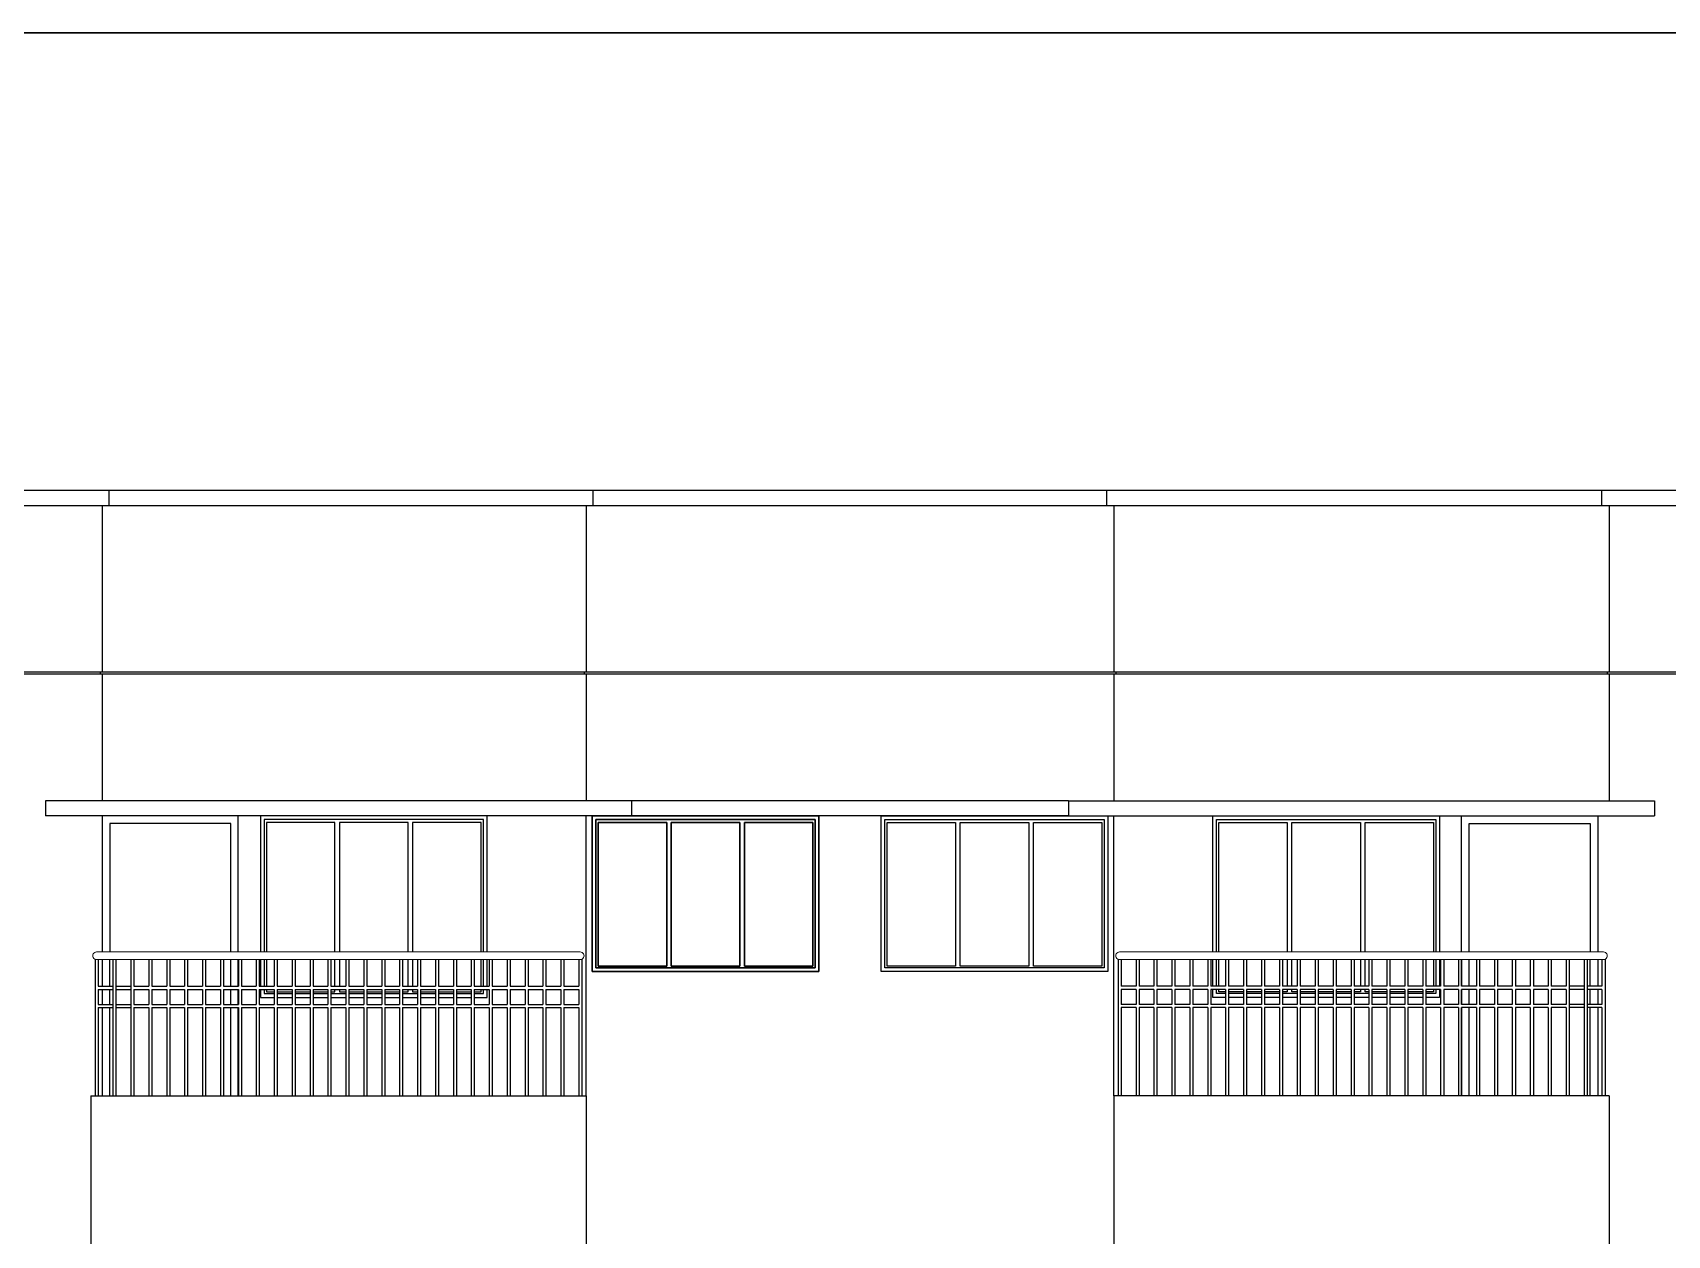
# Model space of a CAD drawing. Header units: metres. Extents: x -1441 to -394, y -133 to 518.
# Drawn here: x -1174.51 to -1163.71, y 146.15 to 154.09 of the extents above; entities that cross this region are included whole.
import ezdxf

# ---------------------------------------------------------------- set-up
doc = ezdxf.new("R2010")
doc.units = ezdxf.units.M
doc.header["$LTSCALE"] = 25.4
doc.layers.get('0').update_dxf_attribs({"linetype": 'CONTINUOUS'})
doc.layers.add('Railing', color=7, linetype='CONTINUOUS')

msp = doc.modelspace()

# ---------------------------------------------------------------- linework, layer by layer
at = {"color": 7, "linetype": 'Continuous'}
for p, q in [((-1157.728, 151.068), (-1180.492, 151.068)), ((-1174.008, 150.968), (-1174.008, 151.068)), ((-1170.808, 150.968), (-1170.808, 151.068)), ((-1167.412, 150.968), (-1167.412, 151.068)), ((-1164.137, 150.968), (-1164.137, 151.068)), ((-1157.728, 150.968), (-1180.492, 150.968)), ((-1174.055, 150.968), (-1174.055, 149.868)), ((-1170.855, 150.968), (-1170.855, 149.868)), ((-1167.365, 150.968), (-1167.365, 149.868)), ((-1164.09, 150.968), (-1164.09, 149.868)), ((-1157.775, 149.868), (-1180.445, 149.868)), ((-1157.775, 149.855), (-1180.445, 149.855)), ((-1174.068, 149.868), (-1174.068, 149.855)), ((-1174.055, 149.855), (-1174.055, 149.018)), ((-1170.868, 149.868), (-1170.868, 149.855)), ((-1170.855, 149.855), (-1170.855, 149.018)), ((-1167.365, 149.855), (-1167.365, 149.018)), ((-1167.351, 149.868), (-1167.351, 149.855)), ((-1164.103, 149.868), (-1164.103, 149.855)), ((-1164.09, 149.855), (-1164.09, 149.018)), ((-1167.665, 149.018), (-1174.43, 149.018)), ((-1174.43, 149.018), (-1174.43, 148.918)), ((-1170.555, 149.018), (-1170.555, 148.918)), ((-1167.665, 149.018), (-1163.79, 149.018)), ((-1167.665, 149.018), (-1167.665, 148.918)), ((-1163.79, 149.018), (-1163.79, 148.918)), ((-1167.665, 148.918), (-1174.43, 148.918)), ((-1170.855, 147.068), (-1170.855, 148.918)), ((-1167.665, 148.918), (-1163.79, 148.918)), ((-1167.365, 147.068), (-1167.365, 148.918)), ((-1174.055, 147.968), (-1174.055, 147.791)), ((-1164.165, 147.968), (-1164.165, 147.791)), ((-1174.055, 147.771), (-1174.055, 147.671)), ((-1164.165, 147.771), (-1164.165, 147.671)), ((-1174.055, 147.651), (-1174.055, 147.068)), ((-1164.165, 147.651), (-1164.165, 147.068)), ((-1174.13, 147.068), (-1170.855, 147.068)), ((-1174.13, 147.068), (-1174.13, 145.968)), ((-1170.855, 147.068), (-1170.855, 145.968)), ((-1164.09, 147.068), (-1167.365, 147.068)), ((-1167.365, 147.068), (-1167.365, 145.968)), ((-1164.09, 147.068), (-1164.09, 145.968))]:
    msp.add_line(p, q, dxfattribs=at)
at = {"lineweight": 30}
msp.add_lwpolyline([(-1123.45, 154.094), (-1183.671, 154.094), (-1183.671, 114.053), (-1123.45, 114.053)], close=True, dxfattribs=at)
at = {"color": 8, "linetype": 'Continuous'}
for points in [[(-1173.155, 148.018), (-1173.155, 148.918), (-1174.055, 148.918), (-1174.055, 148.018)], [(-1173.205, 148.018), (-1173.205, 148.868), (-1174.005, 148.868), (-1174.005, 148.018)], [(-1165.065, 148.018), (-1165.065, 148.918), (-1164.165, 148.918), (-1164.165, 148.018)], [(-1165.015, 148.018), (-1165.015, 148.868), (-1164.215, 148.868), (-1164.215, 148.018)], [(-1174.005, 147.791), (-1174.005, 147.968)], [(-1173.205, 147.791), (-1173.205, 147.968)], [(-1173.155, 147.791), (-1173.155, 147.968)], [(-1165.065, 147.791), (-1165.065, 147.968)], [(-1165.015, 147.791), (-1165.015, 147.968)], [(-1164.215, 147.791), (-1164.215, 147.968)], [(-1174.005, 147.671), (-1174.005, 147.771)], [(-1173.205, 147.671), (-1173.205, 147.771)], [(-1173.155, 147.671), (-1173.155, 147.771)], [(-1165.065, 147.671), (-1165.065, 147.771)], [(-1165.015, 147.671), (-1165.015, 147.771)], [(-1164.215, 147.671), (-1164.215, 147.771)], [(-1174.005, 147.068), (-1174.005, 147.651)], [(-1173.205, 147.068), (-1173.205, 147.651)], [(-1173.155, 147.068), (-1173.155, 147.651)], [(-1165.065, 147.068), (-1165.065, 147.651)], [(-1165.015, 147.068), (-1165.015, 147.651)], [(-1164.215, 147.068), (-1164.215, 147.651)]]:
    msp.add_lwpolyline(points, dxfattribs=at)
at = {"color": 38, "linetype": 'Continuous'}
for points in [[(-1171.509, 148.018), (-1171.509, 148.918), (-1173.009, 148.918), (-1173.009, 148.018)], [(-1171.534, 148.018), (-1171.534, 148.893), (-1172.984, 148.893), (-1172.984, 148.018)], [(-1166.711, 148.018), (-1166.711, 148.918), (-1165.211, 148.918), (-1165.211, 148.018)], [(-1166.686, 148.018), (-1166.686, 148.893), (-1165.236, 148.893), (-1165.236, 148.018)], [(-1173.009, 147.968), (-1173.009, 147.791)], [(-1172.984, 147.968), (-1172.984, 147.791)], [(-1171.534, 147.791), (-1171.534, 147.968)], [(-1171.509, 147.791), (-1171.509, 147.968)], [(-1166.711, 147.791), (-1166.711, 147.968)], [(-1166.686, 147.791), (-1166.686, 147.968)], [(-1165.236, 147.968), (-1165.236, 147.791)], [(-1165.211, 147.968), (-1165.211, 147.791)], [(-1173.009, 147.771), (-1173.009, 147.718), (-1172.917, 147.718)], [(-1172.984, 147.771), (-1172.984, 147.743), (-1172.917, 147.743)], [(-1171.594, 147.718), (-1171.509, 147.718), (-1171.509, 147.771)], [(-1171.594, 147.743), (-1171.534, 147.743), (-1171.534, 147.771)], [(-1166.626, 147.718), (-1166.711, 147.718), (-1166.711, 147.771)], [(-1166.626, 147.743), (-1166.686, 147.743), (-1166.686, 147.771)], [(-1165.211, 147.771), (-1165.211, 147.718), (-1165.302, 147.718)], [(-1165.236, 147.771), (-1165.236, 147.743), (-1165.302, 147.743)], [(-1172.897, 147.743), (-1172.799, 147.743)], [(-1172.897, 147.718), (-1172.799, 147.718)], [(-1172.779, 147.743), (-1172.68, 147.743)], [(-1172.779, 147.718), (-1172.68, 147.718)], [(-1172.66, 147.743), (-1172.562, 147.743)], [(-1172.66, 147.718), (-1172.562, 147.718)], [(-1172.542, 147.743), (-1172.443, 147.743)], [(-1172.542, 147.718), (-1172.443, 147.718)], [(-1172.423, 147.743), (-1172.325, 147.743)], [(-1172.423, 147.718), (-1172.325, 147.718)], [(-1172.305, 147.743), (-1172.206, 147.743)], [(-1172.305, 147.718), (-1172.206, 147.718)], [(-1172.186, 147.743), (-1172.088, 147.743)], [(-1172.186, 147.718), (-1172.088, 147.718)], [(-1172.068, 147.743), (-1171.969, 147.743)], [(-1172.068, 147.718), (-1171.969, 147.718)], [(-1171.949, 147.743), (-1171.851, 147.743)], [(-1171.949, 147.718), (-1171.851, 147.718)], [(-1171.831, 147.743), (-1171.732, 147.743)], [(-1171.831, 147.718), (-1171.732, 147.718)], [(-1171.712, 147.743), (-1171.614, 147.743)], [(-1171.712, 147.718), (-1171.614, 147.718)], [(-1166.507, 147.743), (-1166.606, 147.743)], [(-1166.507, 147.718), (-1166.606, 147.718)], [(-1166.389, 147.743), (-1166.487, 147.743)], [(-1166.389, 147.718), (-1166.487, 147.718)], [(-1166.27, 147.743), (-1166.369, 147.743)], [(-1166.27, 147.718), (-1166.369, 147.718)], [(-1166.152, 147.743), (-1166.25, 147.743)], [(-1166.152, 147.718), (-1166.25, 147.718)], [(-1166.033, 147.743), (-1166.132, 147.743)], [(-1166.033, 147.718), (-1166.132, 147.718)], [(-1165.915, 147.743), (-1166.013, 147.743)], [(-1165.915, 147.718), (-1166.013, 147.718)], [(-1165.796, 147.743), (-1165.895, 147.743)], [(-1165.796, 147.718), (-1165.895, 147.718)], [(-1165.678, 147.743), (-1165.776, 147.743)], [(-1165.678, 147.718), (-1165.776, 147.718)], [(-1165.559, 147.743), (-1165.658, 147.743)], [(-1165.559, 147.718), (-1165.658, 147.718)], [(-1165.441, 147.743), (-1165.539, 147.743)], [(-1165.441, 147.718), (-1165.539, 147.718)], [(-1165.322, 147.743), (-1165.421, 147.743)], [(-1165.322, 147.718), (-1165.421, 147.718)]]:
    msp.add_lwpolyline(points, dxfattribs=at)
at = {"color": 144, "linetype": 'Continuous'}
for points in [[(-1172.516, 148.018), (-1172.516, 148.874), (-1172.969, 148.874), (-1172.969, 148.018)], [(-1172.032, 148.018), (-1172.032, 148.874), (-1172.485, 148.874), (-1172.485, 148.018)], [(-1171.549, 148.018), (-1171.549, 148.874), (-1172.002, 148.874), (-1172.002, 148.018)], [(-1166.671, 148.018), (-1166.671, 148.874), (-1166.218, 148.874), (-1166.218, 148.018)], [(-1166.188, 148.018), (-1166.188, 148.874), (-1165.735, 148.874), (-1165.735, 148.018)], [(-1165.704, 148.018), (-1165.704, 148.874), (-1165.251, 148.874), (-1165.251, 148.018)], [(-1172.969, 147.968), (-1172.969, 147.791)], [(-1172.516, 147.791), (-1172.516, 147.968)], [(-1172.485, 147.968), (-1172.485, 147.791)], [(-1172.032, 147.791), (-1172.032, 147.968)], [(-1172.002, 147.968), (-1172.002, 147.791)], [(-1171.549, 147.791), (-1171.549, 147.968)], [(-1166.671, 147.791), (-1166.671, 147.968)], [(-1166.218, 147.968), (-1166.218, 147.791)], [(-1166.188, 147.791), (-1166.188, 147.968)], [(-1165.735, 147.968), (-1165.735, 147.791)], [(-1165.704, 147.791), (-1165.704, 147.968)], [(-1165.251, 147.968), (-1165.251, 147.791)], [(-1172.969, 147.771), (-1172.969, 147.754), (-1172.917, 147.754)], [(-1172.542, 147.754), (-1172.516, 147.754), (-1172.516, 147.771)], [(-1172.485, 147.771), (-1172.485, 147.754), (-1172.443, 147.754)], [(-1172.068, 147.754), (-1172.032, 147.754), (-1172.032, 147.771)], [(-1172.002, 147.771), (-1172.002, 147.754), (-1171.969, 147.754)], [(-1171.594, 147.754), (-1171.549, 147.754), (-1171.549, 147.771)], [(-1166.626, 147.754), (-1166.671, 147.754), (-1166.671, 147.771)], [(-1166.218, 147.771), (-1166.218, 147.754), (-1166.25, 147.754)], [(-1166.152, 147.754), (-1166.188, 147.754), (-1166.188, 147.771)], [(-1165.735, 147.771), (-1165.735, 147.754), (-1165.776, 147.754)], [(-1165.678, 147.754), (-1165.704, 147.754), (-1165.704, 147.771)], [(-1165.251, 147.771), (-1165.251, 147.754), (-1165.302, 147.754)], [(-1172.897, 147.754), (-1172.799, 147.754)], [(-1172.779, 147.754), (-1172.68, 147.754)], [(-1172.66, 147.754), (-1172.562, 147.754)], [(-1172.423, 147.754), (-1172.325, 147.754)], [(-1172.305, 147.754), (-1172.206, 147.754)], [(-1172.186, 147.754), (-1172.088, 147.754)], [(-1171.949, 147.754), (-1171.851, 147.754)], [(-1171.831, 147.754), (-1171.732, 147.754)], [(-1171.712, 147.754), (-1171.614, 147.754)], [(-1166.507, 147.754), (-1166.606, 147.754)], [(-1166.389, 147.754), (-1166.487, 147.754)], [(-1166.27, 147.754), (-1166.369, 147.754)], [(-1166.033, 147.754), (-1166.132, 147.754)], [(-1165.915, 147.754), (-1166.013, 147.754)], [(-1165.796, 147.754), (-1165.895, 147.754)], [(-1165.559, 147.754), (-1165.658, 147.754)], [(-1165.441, 147.754), (-1165.539, 147.754)], [(-1165.322, 147.754), (-1165.421, 147.754)]]:
    msp.add_lwpolyline(points, dxfattribs=at)
at = {"color": 38, "linetype": 'Continuous'}
for points in [[(-1169.315, 147.888), (-1170.815, 147.888), (-1170.815, 148.918), (-1169.315, 148.918)], [(-1170.815, 147.888), (-1169.315, 147.888), (-1169.315, 148.918), (-1170.815, 148.918)], [(-1169.34, 147.913), (-1170.79, 147.913), (-1170.79, 148.893), (-1169.34, 148.893)], [(-1170.79, 147.913), (-1169.34, 147.913), (-1169.34, 148.893), (-1170.79, 148.893)], [(-1167.404, 147.888), (-1168.904, 147.888), (-1168.904, 148.918), (-1167.404, 148.918)], [(-1167.429, 147.913), (-1168.879, 147.913), (-1168.879, 148.893), (-1167.429, 148.893)]]:
    msp.add_lwpolyline(points, close=True, dxfattribs=at)
at = {"color": 144, "linetype": 'Continuous'}
for points in [[(-1170.322, 147.924), (-1170.775, 147.924), (-1170.775, 148.874), (-1170.322, 148.874)], [(-1170.322, 147.924), (-1170.322, 148.874), (-1170.775, 148.874), (-1170.775, 147.924)], [(-1170.292, 147.924), (-1170.292, 148.874), (-1169.839, 148.874), (-1169.839, 147.924)], [(-1169.839, 147.924), (-1169.839, 148.874), (-1170.292, 148.874), (-1170.292, 147.924)], [(-1169.808, 147.924), (-1169.808, 148.874), (-1169.355, 148.874), (-1169.355, 147.924)], [(-1169.808, 147.924), (-1169.355, 147.924), (-1169.355, 148.874), (-1169.808, 148.874)], [(-1168.411, 147.924), (-1168.864, 147.924), (-1168.864, 148.874), (-1168.411, 148.874)], [(-1168.381, 147.924), (-1168.381, 148.874), (-1167.928, 148.874), (-1167.928, 147.924)], [(-1167.897, 147.924), (-1167.897, 148.874), (-1167.444, 148.874), (-1167.444, 147.924)]]:
    msp.add_lwpolyline(points, close=True, dxfattribs=at)
at = {"layer": 'Railing', "color": 8, "lineweight": 13}
for p, q in [((-1170.893, 148.018), (-1174.092, 148.018)), ((-1167.327, 148.018), (-1164.127, 148.018)), ((-1170.893, 147.968), (-1174.092, 147.968)), ((-1167.327, 147.968), (-1164.127, 147.968))]:
    msp.add_line(p, q, dxfattribs=at)
at = {"layer": 'Railing', "color": 8, "linetype": 'Continuous'}
for p, q in [((-1174.102, 147.968), (-1174.102, 147.068)), ((-1174.082, 147.968), (-1174.082, 147.791)), ((-1173.984, 147.968), (-1173.984, 147.068)), ((-1173.984, 147.968), (-1173.984, 147.791)), ((-1173.964, 147.968), (-1173.964, 147.068)), ((-1173.964, 147.968), (-1173.964, 147.791)), ((-1173.865, 147.968), (-1173.865, 147.068)), ((-1173.865, 147.968), (-1173.865, 147.791)), ((-1173.845, 147.968), (-1173.845, 147.791)), ((-1173.747, 147.968), (-1173.747, 147.791)), ((-1173.727, 147.968), (-1173.727, 147.791)), ((-1173.628, 147.968), (-1173.628, 147.791)), ((-1173.608, 147.968), (-1173.608, 147.791)), ((-1173.51, 147.968), (-1173.51, 147.791)), ((-1173.49, 147.968), (-1173.49, 147.791)), ((-1173.391, 147.968), (-1173.391, 147.791)), ((-1173.371, 147.968), (-1173.371, 147.791)), ((-1173.273, 147.968), (-1173.273, 147.791)), ((-1173.253, 147.968), (-1173.253, 147.791)), ((-1173.154, 147.968), (-1173.154, 147.791)), ((-1173.134, 147.968), (-1173.134, 147.791)), ((-1173.036, 147.968), (-1173.036, 147.791)), ((-1173.016, 147.968), (-1173.016, 147.791)), ((-1172.917, 147.968), (-1172.917, 147.791)), ((-1172.897, 147.968), (-1172.897, 147.791)), ((-1172.799, 147.968), (-1172.799, 147.791)), ((-1172.779, 147.968), (-1172.779, 147.791)), ((-1172.68, 147.968), (-1172.68, 147.791)), ((-1172.66, 147.968), (-1172.66, 147.791)), ((-1172.562, 147.968), (-1172.562, 147.791)), ((-1172.542, 147.968), (-1172.542, 147.791)), ((-1172.443, 147.968), (-1172.443, 147.791)), ((-1172.423, 147.968), (-1172.423, 147.791)), ((-1172.325, 147.968), (-1172.325, 147.791)), ((-1172.305, 147.968), (-1172.305, 147.791)), ((-1172.206, 147.968), (-1172.206, 147.791)), ((-1172.186, 147.968), (-1172.186, 147.791)), ((-1172.088, 147.968), (-1172.088, 147.791)), ((-1172.068, 147.968), (-1172.068, 147.791)), ((-1171.969, 147.968), (-1171.969, 147.791)), ((-1171.949, 147.968), (-1171.949, 147.791)), ((-1171.851, 147.968), (-1171.851, 147.791)), ((-1171.831, 147.968), (-1171.831, 147.791)), ((-1171.732, 147.968), (-1171.732, 147.791)), ((-1171.712, 147.968), (-1171.712, 147.791)), ((-1171.614, 147.968), (-1171.614, 147.791)), ((-1171.594, 147.968), (-1171.594, 147.791)), ((-1171.495, 147.968), (-1171.495, 147.791)), ((-1171.475, 147.968), (-1171.475, 147.791)), ((-1171.377, 147.968), (-1171.377, 147.791)), ((-1171.357, 147.968), (-1171.357, 147.791)), ((-1171.258, 147.968), (-1171.258, 147.791)), ((-1171.238, 147.968), (-1171.238, 147.791)), ((-1171.14, 147.968), (-1171.14, 147.791)), ((-1171.12, 147.968), (-1171.12, 147.791)), ((-1171.021, 147.968), (-1171.021, 147.791)), ((-1171.001, 147.968), (-1171.001, 147.791)), ((-1170.903, 147.968), (-1170.903, 147.791)), ((-1170.883, 147.968), (-1170.883, 147.068)), ((-1167.337, 147.968), (-1167.337, 147.068)), ((-1167.317, 147.968), (-1167.317, 147.791)), ((-1167.218, 147.968), (-1167.218, 147.791)), ((-1167.198, 147.968), (-1167.198, 147.791)), ((-1167.1, 147.968), (-1167.1, 147.791)), ((-1167.08, 147.968), (-1167.08, 147.791)), ((-1166.981, 147.968), (-1166.981, 147.791)), ((-1166.961, 147.968), (-1166.961, 147.791)), ((-1166.863, 147.968), (-1166.863, 147.791)), ((-1166.843, 147.968), (-1166.843, 147.791)), ((-1166.744, 147.968), (-1166.744, 147.791)), ((-1166.724, 147.968), (-1166.724, 147.791)), ((-1166.626, 147.968), (-1166.626, 147.791)), ((-1166.606, 147.968), (-1166.606, 147.791)), ((-1166.507, 147.968), (-1166.507, 147.791)), ((-1166.487, 147.968), (-1166.487, 147.791)), ((-1166.389, 147.968), (-1166.389, 147.791)), ((-1166.369, 147.968), (-1166.369, 147.791)), ((-1166.27, 147.968), (-1166.27, 147.791)), ((-1166.25, 147.968), (-1166.25, 147.791)), ((-1166.152, 147.968), (-1166.152, 147.791)), ((-1166.132, 147.968), (-1166.132, 147.791)), ((-1166.033, 147.968), (-1166.033, 147.791)), ((-1166.013, 147.968), (-1166.013, 147.791)), ((-1165.915, 147.968), (-1165.915, 147.791)), ((-1165.895, 147.968), (-1165.895, 147.791)), ((-1165.796, 147.968), (-1165.796, 147.791)), ((-1165.776, 147.968), (-1165.776, 147.791)), ((-1165.678, 147.968), (-1165.678, 147.791)), ((-1165.658, 147.968), (-1165.658, 147.791)), ((-1165.559, 147.968), (-1165.559, 147.791)), ((-1165.539, 147.968), (-1165.539, 147.791)), ((-1165.441, 147.968), (-1165.441, 147.791)), ((-1165.421, 147.968), (-1165.421, 147.791)), ((-1165.322, 147.968), (-1165.322, 147.791)), ((-1165.302, 147.968), (-1165.302, 147.791)), ((-1165.204, 147.968), (-1165.204, 147.791)), ((-1165.184, 147.968), (-1165.184, 147.791)), ((-1165.085, 147.968), (-1165.085, 147.791)), ((-1165.065, 147.968), (-1165.065, 147.791)), ((-1164.967, 147.968), (-1164.967, 147.791)), ((-1164.947, 147.968), (-1164.947, 147.791)), ((-1164.848, 147.968), (-1164.848, 147.791)), ((-1164.828, 147.968), (-1164.828, 147.791)), ((-1164.73, 147.968), (-1164.73, 147.791)), ((-1164.71, 147.968), (-1164.71, 147.791)), ((-1164.611, 147.968), (-1164.611, 147.791)), ((-1164.591, 147.968), (-1164.591, 147.791)), ((-1164.493, 147.968), (-1164.493, 147.791)), ((-1164.473, 147.968), (-1164.473, 147.791)), ((-1164.374, 147.968), (-1164.374, 147.791)), ((-1164.354, 147.968), (-1164.354, 147.068)), ((-1164.354, 147.968), (-1164.354, 147.791)), ((-1164.256, 147.968), (-1164.256, 147.068)), ((-1164.256, 147.968), (-1164.256, 147.791)), ((-1164.236, 147.968), (-1164.236, 147.068)), ((-1164.236, 147.968), (-1164.236, 147.791)), ((-1164.137, 147.968), (-1164.137, 147.791)), ((-1164.117, 147.968), (-1164.117, 147.068)), ((-1174.082, 147.791), (-1173.984, 147.791)), ((-1174.082, 147.771), (-1174.082, 147.671)), ((-1174.082, 147.771), (-1173.984, 147.771)), ((-1173.984, 147.771), (-1173.984, 147.671)), ((-1173.964, 147.791), (-1173.865, 147.791)), ((-1173.964, 147.771), (-1173.964, 147.671)), ((-1173.964, 147.771), (-1173.865, 147.771)), ((-1173.865, 147.771), (-1173.865, 147.671)), ((-1173.845, 147.791), (-1173.747, 147.791)), ((-1173.845, 147.771), (-1173.845, 147.671)), ((-1173.845, 147.771), (-1173.747, 147.771)), ((-1173.747, 147.771), (-1173.747, 147.671)), ((-1173.727, 147.791), (-1173.628, 147.791)), ((-1173.727, 147.771), (-1173.727, 147.671)), ((-1173.727, 147.771), (-1173.628, 147.771)), ((-1173.628, 147.771), (-1173.628, 147.671)), ((-1173.608, 147.791), (-1173.51, 147.791)), ((-1173.608, 147.771), (-1173.608, 147.671)), ((-1173.608, 147.771), (-1173.51, 147.771)), ((-1173.51, 147.771), (-1173.51, 147.671)), ((-1173.49, 147.791), (-1173.391, 147.791)), ((-1173.49, 147.771), (-1173.49, 147.671)), ((-1173.49, 147.771), (-1173.391, 147.771)), ((-1173.391, 147.771), (-1173.391, 147.671)), ((-1173.371, 147.791), (-1173.273, 147.791)), ((-1173.371, 147.771), (-1173.371, 147.671)), ((-1173.371, 147.771), (-1173.273, 147.771)), ((-1173.273, 147.771), (-1173.273, 147.671)), ((-1173.253, 147.791), (-1173.154, 147.791)), ((-1173.253, 147.771), (-1173.253, 147.671)), ((-1173.253, 147.771), (-1173.154, 147.771)), ((-1173.154, 147.771), (-1173.154, 147.671)), ((-1173.134, 147.791), (-1173.036, 147.791)), ((-1173.134, 147.771), (-1173.134, 147.671)), ((-1173.134, 147.771), (-1173.036, 147.771)), ((-1173.036, 147.771), (-1173.036, 147.671)), ((-1173.016, 147.791), (-1172.917, 147.791)), ((-1173.016, 147.771), (-1173.016, 147.671)), ((-1173.016, 147.771), (-1172.917, 147.771)), ((-1172.917, 147.771), (-1172.917, 147.671)), ((-1172.897, 147.791), (-1172.799, 147.791)), ((-1172.897, 147.771), (-1172.897, 147.671)), ((-1172.897, 147.771), (-1172.799, 147.771)), ((-1172.799, 147.771), (-1172.799, 147.671)), ((-1172.779, 147.791), (-1172.68, 147.791)), ((-1172.779, 147.771), (-1172.779, 147.671)), ((-1172.779, 147.771), (-1172.68, 147.771)), ((-1172.68, 147.771), (-1172.68, 147.671)), ((-1172.66, 147.791), (-1172.562, 147.791)), ((-1172.66, 147.771), (-1172.66, 147.671)), ((-1172.66, 147.771), (-1172.562, 147.771)), ((-1172.562, 147.771), (-1172.562, 147.671)), ((-1172.542, 147.791), (-1172.443, 147.791)), ((-1172.542, 147.771), (-1172.542, 147.671)), ((-1172.542, 147.771), (-1172.443, 147.771)), ((-1172.443, 147.771), (-1172.443, 147.671)), ((-1172.423, 147.791), (-1172.325, 147.791)), ((-1172.423, 147.771), (-1172.423, 147.671)), ((-1172.423, 147.771), (-1172.325, 147.771)), ((-1172.325, 147.771), (-1172.325, 147.671)), ((-1172.305, 147.791), (-1172.206, 147.791)), ((-1172.305, 147.771), (-1172.305, 147.671)), ((-1172.305, 147.771), (-1172.206, 147.771)), ((-1172.206, 147.771), (-1172.206, 147.671)), ((-1172.186, 147.791), (-1172.088, 147.791)), ((-1172.186, 147.771), (-1172.186, 147.671)), ((-1172.186, 147.771), (-1172.088, 147.771)), ((-1172.088, 147.771), (-1172.088, 147.671)), ((-1172.068, 147.791), (-1171.969, 147.791)), ((-1172.068, 147.771), (-1172.068, 147.671)), ((-1172.068, 147.771), (-1171.969, 147.771)), ((-1171.969, 147.771), (-1171.969, 147.671)), ((-1171.949, 147.791), (-1171.851, 147.791)), ((-1171.949, 147.771), (-1171.949, 147.671)), ((-1171.949, 147.771), (-1171.851, 147.771)), ((-1171.851, 147.771), (-1171.851, 147.671)), ((-1171.831, 147.791), (-1171.732, 147.791)), ((-1171.831, 147.771), (-1171.831, 147.671)), ((-1171.831, 147.771), (-1171.732, 147.771)), ((-1171.732, 147.771), (-1171.732, 147.671)), ((-1171.712, 147.791), (-1171.614, 147.791)), ((-1171.712, 147.771), (-1171.712, 147.671)), ((-1171.712, 147.771), (-1171.614, 147.771)), ((-1171.614, 147.771), (-1171.614, 147.671)), ((-1171.594, 147.791), (-1171.495, 147.791)), ((-1171.594, 147.771), (-1171.594, 147.671)), ((-1171.594, 147.771), (-1171.495, 147.771)), ((-1171.495, 147.771), (-1171.495, 147.671)), ((-1171.475, 147.791), (-1171.377, 147.791)), ((-1171.475, 147.771), (-1171.475, 147.671)), ((-1171.475, 147.771), (-1171.377, 147.771)), ((-1171.377, 147.771), (-1171.377, 147.671)), ((-1171.357, 147.791), (-1171.258, 147.791)), ((-1171.357, 147.771), (-1171.357, 147.671)), ((-1171.357, 147.771), (-1171.258, 147.771)), ((-1171.258, 147.771), (-1171.258, 147.671)), ((-1171.238, 147.791), (-1171.14, 147.791)), ((-1171.238, 147.771), (-1171.238, 147.671)), ((-1171.238, 147.771), (-1171.14, 147.771)), ((-1171.14, 147.771), (-1171.14, 147.671)), ((-1171.12, 147.791), (-1171.021, 147.791)), ((-1171.12, 147.771), (-1171.12, 147.671)), ((-1171.12, 147.771), (-1171.021, 147.771)), ((-1171.021, 147.771), (-1171.021, 147.671)), ((-1171.001, 147.791), (-1170.903, 147.791)), ((-1171.001, 147.771), (-1171.001, 147.671)), ((-1171.001, 147.771), (-1170.903, 147.771)), ((-1170.903, 147.771), (-1170.903, 147.671)), ((-1167.218, 147.791), (-1167.317, 147.791)), ((-1167.317, 147.771), (-1167.317, 147.671)), ((-1167.218, 147.771), (-1167.317, 147.771)), ((-1167.218, 147.771), (-1167.218, 147.671)), ((-1167.1, 147.791), (-1167.198, 147.791)), ((-1167.198, 147.771), (-1167.198, 147.671)), ((-1167.1, 147.771), (-1167.198, 147.771)), ((-1167.1, 147.771), (-1167.1, 147.671)), ((-1166.981, 147.791), (-1167.08, 147.791)), ((-1167.08, 147.771), (-1167.08, 147.671)), ((-1166.981, 147.771), (-1167.08, 147.771)), ((-1166.981, 147.771), (-1166.981, 147.671)), ((-1166.863, 147.791), (-1166.961, 147.791)), ((-1166.961, 147.771), (-1166.961, 147.671)), ((-1166.863, 147.771), (-1166.961, 147.771)), ((-1166.863, 147.771), (-1166.863, 147.671)), ((-1166.744, 147.791), (-1166.843, 147.791)), ((-1166.843, 147.771), (-1166.843, 147.671)), ((-1166.744, 147.771), (-1166.843, 147.771)), ((-1166.744, 147.771), (-1166.744, 147.671)), ((-1166.626, 147.791), (-1166.724, 147.791)), ((-1166.724, 147.771), (-1166.724, 147.671)), ((-1166.626, 147.771), (-1166.724, 147.771)), ((-1166.626, 147.771), (-1166.626, 147.671)), ((-1166.507, 147.791), (-1166.606, 147.791)), ((-1166.606, 147.771), (-1166.606, 147.671)), ((-1166.507, 147.771), (-1166.606, 147.771)), ((-1166.507, 147.771), (-1166.507, 147.671)), ((-1166.389, 147.791), (-1166.487, 147.791)), ((-1166.487, 147.771), (-1166.487, 147.671)), ((-1166.389, 147.771), (-1166.487, 147.771)), ((-1166.389, 147.771), (-1166.389, 147.671)), ((-1166.27, 147.791), (-1166.369, 147.791)), ((-1166.369, 147.771), (-1166.369, 147.671)), ((-1166.27, 147.771), (-1166.369, 147.771)), ((-1166.27, 147.771), (-1166.27, 147.671)), ((-1166.152, 147.791), (-1166.25, 147.791)), ((-1166.25, 147.771), (-1166.25, 147.671)), ((-1166.152, 147.771), (-1166.25, 147.771)), ((-1166.152, 147.771), (-1166.152, 147.671)), ((-1166.033, 147.791), (-1166.132, 147.791)), ((-1166.132, 147.771), (-1166.132, 147.671)), ((-1166.033, 147.771), (-1166.132, 147.771)), ((-1166.033, 147.771), (-1166.033, 147.671)), ((-1165.915, 147.791), (-1166.013, 147.791)), ((-1166.013, 147.771), (-1166.013, 147.671)), ((-1165.915, 147.771), (-1166.013, 147.771)), ((-1165.915, 147.771), (-1165.915, 147.671)), ((-1165.796, 147.791), (-1165.895, 147.791)), ((-1165.895, 147.771), (-1165.895, 147.671)), ((-1165.796, 147.771), (-1165.895, 147.771)), ((-1165.796, 147.771), (-1165.796, 147.671)), ((-1165.678, 147.791), (-1165.776, 147.791)), ((-1165.776, 147.771), (-1165.776, 147.671)), ((-1165.678, 147.771), (-1165.776, 147.771)), ((-1165.678, 147.771), (-1165.678, 147.671)), ((-1165.559, 147.791), (-1165.658, 147.791)), ((-1165.658, 147.771), (-1165.658, 147.671)), ((-1165.559, 147.771), (-1165.658, 147.771)), ((-1165.559, 147.771), (-1165.559, 147.671)), ((-1165.441, 147.791), (-1165.539, 147.791)), ((-1165.539, 147.771), (-1165.539, 147.671)), ((-1165.441, 147.771), (-1165.539, 147.771)), ((-1165.441, 147.771), (-1165.441, 147.671)), ((-1165.322, 147.791), (-1165.421, 147.791)), ((-1165.421, 147.771), (-1165.421, 147.671)), ((-1165.322, 147.771), (-1165.421, 147.771)), ((-1165.322, 147.771), (-1165.322, 147.671)), ((-1165.204, 147.791), (-1165.302, 147.791)), ((-1165.302, 147.771), (-1165.302, 147.671)), ((-1165.204, 147.771), (-1165.302, 147.771)), ((-1165.204, 147.771), (-1165.204, 147.671)), ((-1165.085, 147.791), (-1165.184, 147.791)), ((-1165.184, 147.771), (-1165.184, 147.671)), ((-1165.085, 147.771), (-1165.184, 147.771)), ((-1165.085, 147.771), (-1165.085, 147.671)), ((-1164.967, 147.791), (-1165.065, 147.791)), ((-1165.065, 147.771), (-1165.065, 147.671)), ((-1164.967, 147.771), (-1165.065, 147.771)), ((-1164.967, 147.771), (-1164.967, 147.671)), ((-1164.848, 147.791), (-1164.947, 147.791)), ((-1164.947, 147.771), (-1164.947, 147.671)), ((-1164.848, 147.771), (-1164.947, 147.771)), ((-1164.848, 147.771), (-1164.848, 147.671)), ((-1164.73, 147.791), (-1164.828, 147.791)), ((-1164.828, 147.771), (-1164.828, 147.671)), ((-1164.73, 147.771), (-1164.828, 147.771)), ((-1164.73, 147.771), (-1164.73, 147.671)), ((-1164.611, 147.791), (-1164.71, 147.791)), ((-1164.71, 147.771), (-1164.71, 147.671)), ((-1164.611, 147.771), (-1164.71, 147.771)), ((-1164.611, 147.771), (-1164.611, 147.671)), ((-1164.493, 147.791), (-1164.591, 147.791)), ((-1164.591, 147.771), (-1164.591, 147.671)), ((-1164.493, 147.771), (-1164.591, 147.771)), ((-1164.493, 147.771), (-1164.493, 147.671)), ((-1164.374, 147.791), (-1164.473, 147.791)), ((-1164.473, 147.771), (-1164.473, 147.671)), ((-1164.374, 147.771), (-1164.473, 147.771)), ((-1164.374, 147.771), (-1164.374, 147.671)), ((-1164.256, 147.791), (-1164.354, 147.791)), ((-1164.354, 147.771), (-1164.354, 147.671)), ((-1164.256, 147.771), (-1164.354, 147.771)), ((-1164.256, 147.771), (-1164.256, 147.671)), ((-1164.137, 147.791), (-1164.236, 147.791)), ((-1164.236, 147.771), (-1164.236, 147.671)), ((-1164.137, 147.771), (-1164.236, 147.771)), ((-1164.137, 147.771), (-1164.137, 147.671)), ((-1174.082, 147.671), (-1173.984, 147.671)), ((-1173.964, 147.671), (-1173.865, 147.671)), ((-1173.845, 147.671), (-1173.747, 147.671)), ((-1173.727, 147.671), (-1173.628, 147.671)), ((-1173.608, 147.671), (-1173.51, 147.671)), ((-1173.49, 147.671), (-1173.391, 147.671)), ((-1173.371, 147.671), (-1173.273, 147.671)), ((-1173.253, 147.671), (-1173.154, 147.671)), ((-1173.134, 147.671), (-1173.036, 147.671)), ((-1173.016, 147.671), (-1172.917, 147.671)), ((-1172.897, 147.671), (-1172.799, 147.671)), ((-1172.779, 147.671), (-1172.68, 147.671)), ((-1172.66, 147.671), (-1172.562, 147.671)), ((-1172.542, 147.671), (-1172.443, 147.671)), ((-1172.423, 147.671), (-1172.325, 147.671)), ((-1172.305, 147.671), (-1172.206, 147.671)), ((-1172.186, 147.671), (-1172.088, 147.671)), ((-1172.068, 147.671), (-1171.969, 147.671)), ((-1171.949, 147.671), (-1171.851, 147.671)), ((-1171.831, 147.671), (-1171.732, 147.671)), ((-1171.712, 147.671), (-1171.614, 147.671)), ((-1171.594, 147.671), (-1171.495, 147.671)), ((-1171.475, 147.671), (-1171.377, 147.671)), ((-1171.357, 147.671), (-1171.258, 147.671)), ((-1171.238, 147.671), (-1171.14, 147.671)), ((-1171.12, 147.671), (-1171.021, 147.671)), ((-1171.001, 147.671), (-1170.903, 147.671)), ((-1167.218, 147.671), (-1167.317, 147.671)), ((-1167.1, 147.671), (-1167.198, 147.671)), ((-1166.981, 147.671), (-1167.08, 147.671)), ((-1166.863, 147.671), (-1166.961, 147.671)), ((-1166.744, 147.671), (-1166.843, 147.671)), ((-1166.626, 147.671), (-1166.724, 147.671)), ((-1166.507, 147.671), (-1166.606, 147.671)), ((-1166.389, 147.671), (-1166.487, 147.671)), ((-1166.27, 147.671), (-1166.369, 147.671)), ((-1166.152, 147.671), (-1166.25, 147.671)), ((-1166.033, 147.671), (-1166.132, 147.671)), ((-1165.915, 147.671), (-1166.013, 147.671)), ((-1165.796, 147.671), (-1165.895, 147.671)), ((-1165.678, 147.671), (-1165.776, 147.671)), ((-1165.559, 147.671), (-1165.658, 147.671)), ((-1165.441, 147.671), (-1165.539, 147.671)), ((-1165.322, 147.671), (-1165.421, 147.671)), ((-1165.204, 147.671), (-1165.302, 147.671)), ((-1165.085, 147.671), (-1165.184, 147.671)), ((-1164.967, 147.671), (-1165.065, 147.671)), ((-1164.848, 147.671), (-1164.947, 147.671)), ((-1164.73, 147.671), (-1164.828, 147.671)), ((-1164.611, 147.671), (-1164.71, 147.671)), ((-1164.493, 147.671), (-1164.591, 147.671)), ((-1164.374, 147.671), (-1164.473, 147.671)), ((-1164.256, 147.671), (-1164.354, 147.671)), ((-1164.137, 147.671), (-1164.236, 147.671)), ((-1174.082, 147.651), (-1174.082, 147.068)), ((-1174.082, 147.651), (-1173.984, 147.651)), ((-1173.984, 147.651), (-1173.984, 147.068)), ((-1173.964, 147.651), (-1173.964, 147.068)), ((-1173.964, 147.651), (-1173.865, 147.651)), ((-1173.865, 147.651), (-1173.865, 147.068)), ((-1173.845, 147.651), (-1173.845, 147.068)), ((-1173.845, 147.651), (-1173.747, 147.651)), ((-1173.747, 147.651), (-1173.747, 147.068)), ((-1173.727, 147.651), (-1173.727, 147.068)), ((-1173.727, 147.651), (-1173.628, 147.651)), ((-1173.628, 147.651), (-1173.628, 147.068)), ((-1173.608, 147.651), (-1173.608, 147.068)), ((-1173.608, 147.651), (-1173.51, 147.651)), ((-1173.51, 147.651), (-1173.51, 147.068)), ((-1173.49, 147.651), (-1173.49, 147.068)), ((-1173.49, 147.651), (-1173.391, 147.651)), ((-1173.391, 147.651), (-1173.391, 147.068)), ((-1173.371, 147.651), (-1173.371, 147.068)), ((-1173.371, 147.651), (-1173.273, 147.651)), ((-1173.273, 147.651), (-1173.273, 147.068)), ((-1173.253, 147.651), (-1173.253, 147.068)), ((-1173.253, 147.651), (-1173.154, 147.651)), ((-1173.154, 147.651), (-1173.154, 147.068)), ((-1173.134, 147.651), (-1173.134, 147.068)), ((-1173.134, 147.651), (-1173.036, 147.651)), ((-1173.036, 147.651), (-1173.036, 147.068)), ((-1173.016, 147.651), (-1173.016, 147.068)), ((-1173.016, 147.651), (-1172.917, 147.651)), ((-1172.917, 147.651), (-1172.917, 147.068)), ((-1172.897, 147.651), (-1172.897, 147.068)), ((-1172.897, 147.651), (-1172.799, 147.651)), ((-1172.799, 147.651), (-1172.799, 147.068)), ((-1172.779, 147.651), (-1172.779, 147.068)), ((-1172.779, 147.651), (-1172.68, 147.651)), ((-1172.68, 147.651), (-1172.68, 147.068)), ((-1172.66, 147.651), (-1172.66, 147.068)), ((-1172.66, 147.651), (-1172.562, 147.651)), ((-1172.562, 147.651), (-1172.562, 147.068)), ((-1172.542, 147.651), (-1172.542, 147.068)), ((-1172.542, 147.651), (-1172.443, 147.651)), ((-1172.443, 147.651), (-1172.443, 147.068)), ((-1172.423, 147.651), (-1172.423, 147.068)), ((-1172.423, 147.651), (-1172.325, 147.651)), ((-1172.325, 147.651), (-1172.325, 147.068)), ((-1172.305, 147.651), (-1172.305, 147.068)), ((-1172.305, 147.651), (-1172.206, 147.651)), ((-1172.206, 147.651), (-1172.206, 147.068)), ((-1172.186, 147.651), (-1172.186, 147.068)), ((-1172.186, 147.651), (-1172.088, 147.651)), ((-1172.088, 147.651), (-1172.088, 147.068)), ((-1172.068, 147.651), (-1172.068, 147.068)), ((-1172.068, 147.651), (-1171.969, 147.651)), ((-1171.969, 147.651), (-1171.969, 147.068)), ((-1171.949, 147.651), (-1171.949, 147.068)), ((-1171.949, 147.651), (-1171.851, 147.651)), ((-1171.851, 147.651), (-1171.851, 147.068)), ((-1171.831, 147.651), (-1171.831, 147.068)), ((-1171.831, 147.651), (-1171.732, 147.651)), ((-1171.732, 147.651), (-1171.732, 147.068)), ((-1171.712, 147.651), (-1171.712, 147.068)), ((-1171.712, 147.651), (-1171.614, 147.651)), ((-1171.614, 147.651), (-1171.614, 147.068)), ((-1171.594, 147.651), (-1171.594, 147.068)), ((-1171.594, 147.651), (-1171.495, 147.651)), ((-1171.495, 147.651), (-1171.495, 147.068)), ((-1171.475, 147.651), (-1171.475, 147.068)), ((-1171.475, 147.651), (-1171.377, 147.651)), ((-1171.377, 147.651), (-1171.377, 147.068)), ((-1171.357, 147.651), (-1171.357, 147.068)), ((-1171.357, 147.651), (-1171.258, 147.651)), ((-1171.258, 147.651), (-1171.258, 147.068)), ((-1171.238, 147.651), (-1171.238, 147.068)), ((-1171.238, 147.651), (-1171.14, 147.651)), ((-1171.14, 147.651), (-1171.14, 147.068)), ((-1171.12, 147.651), (-1171.12, 147.068)), ((-1171.12, 147.651), (-1171.021, 147.651)), ((-1171.021, 147.651), (-1171.021, 147.068)), ((-1171.001, 147.651), (-1171.001, 147.068)), ((-1171.001, 147.651), (-1170.903, 147.651)), ((-1170.903, 147.651), (-1170.903, 147.068)), ((-1167.317, 147.651), (-1167.317, 147.068)), ((-1167.218, 147.651), (-1167.317, 147.651)), ((-1167.218, 147.651), (-1167.218, 147.068)), ((-1167.198, 147.651), (-1167.198, 147.068)), ((-1167.1, 147.651), (-1167.198, 147.651)), ((-1167.1, 147.651), (-1167.1, 147.068)), ((-1167.08, 147.651), (-1167.08, 147.068)), ((-1166.981, 147.651), (-1167.08, 147.651)), ((-1166.981, 147.651), (-1166.981, 147.068)), ((-1166.961, 147.651), (-1166.961, 147.068)), ((-1166.863, 147.651), (-1166.961, 147.651)), ((-1166.863, 147.651), (-1166.863, 147.068)), ((-1166.843, 147.651), (-1166.843, 147.068)), ((-1166.744, 147.651), (-1166.843, 147.651)), ((-1166.744, 147.651), (-1166.744, 147.068)), ((-1166.724, 147.651), (-1166.724, 147.068)), ((-1166.626, 147.651), (-1166.724, 147.651)), ((-1166.626, 147.651), (-1166.626, 147.068)), ((-1166.606, 147.651), (-1166.606, 147.068)), ((-1166.507, 147.651), (-1166.606, 147.651)), ((-1166.507, 147.651), (-1166.507, 147.068)), ((-1166.487, 147.651), (-1166.487, 147.068)), ((-1166.389, 147.651), (-1166.487, 147.651)), ((-1166.389, 147.651), (-1166.389, 147.068)), ((-1166.369, 147.651), (-1166.369, 147.068)), ((-1166.27, 147.651), (-1166.369, 147.651)), ((-1166.27, 147.651), (-1166.27, 147.068)), ((-1166.25, 147.651), (-1166.25, 147.068)), ((-1166.152, 147.651), (-1166.25, 147.651)), ((-1166.152, 147.651), (-1166.152, 147.068)), ((-1166.132, 147.651), (-1166.132, 147.068)), ((-1166.033, 147.651), (-1166.132, 147.651)), ((-1166.033, 147.651), (-1166.033, 147.068)), ((-1166.013, 147.651), (-1166.013, 147.068)), ((-1165.915, 147.651), (-1166.013, 147.651)), ((-1165.915, 147.651), (-1165.915, 147.068)), ((-1165.895, 147.651), (-1165.895, 147.068)), ((-1165.796, 147.651), (-1165.895, 147.651)), ((-1165.796, 147.651), (-1165.796, 147.068)), ((-1165.776, 147.651), (-1165.776, 147.068)), ((-1165.678, 147.651), (-1165.776, 147.651)), ((-1165.678, 147.651), (-1165.678, 147.068)), ((-1165.658, 147.651), (-1165.658, 147.068)), ((-1165.559, 147.651), (-1165.658, 147.651)), ((-1165.559, 147.651), (-1165.559, 147.068)), ((-1165.539, 147.651), (-1165.539, 147.068)), ((-1165.441, 147.651), (-1165.539, 147.651)), ((-1165.441, 147.651), (-1165.441, 147.068)), ((-1165.421, 147.651), (-1165.421, 147.068)), ((-1165.322, 147.651), (-1165.421, 147.651)), ((-1165.322, 147.651), (-1165.322, 147.068)), ((-1165.302, 147.651), (-1165.302, 147.068)), ((-1165.204, 147.651), (-1165.302, 147.651)), ((-1165.204, 147.651), (-1165.204, 147.068)), ((-1165.184, 147.651), (-1165.184, 147.068)), ((-1165.085, 147.651), (-1165.184, 147.651)), ((-1165.085, 147.651), (-1165.085, 147.068)), ((-1165.065, 147.651), (-1165.065, 147.068)), ((-1164.967, 147.651), (-1165.065, 147.651)), ((-1164.967, 147.651), (-1164.967, 147.068)), ((-1164.947, 147.651), (-1164.947, 147.068)), ((-1164.848, 147.651), (-1164.947, 147.651)), ((-1164.848, 147.651), (-1164.848, 147.068)), ((-1164.828, 147.651), (-1164.828, 147.068)), ((-1164.73, 147.651), (-1164.828, 147.651)), ((-1164.73, 147.651), (-1164.73, 147.068)), ((-1164.71, 147.651), (-1164.71, 147.068)), ((-1164.611, 147.651), (-1164.71, 147.651)), ((-1164.611, 147.651), (-1164.611, 147.068)), ((-1164.591, 147.651), (-1164.591, 147.068)), ((-1164.493, 147.651), (-1164.591, 147.651)), ((-1164.493, 147.651), (-1164.493, 147.068)), ((-1164.473, 147.651), (-1164.473, 147.068)), ((-1164.374, 147.651), (-1164.473, 147.651)), ((-1164.374, 147.651), (-1164.374, 147.068)), ((-1164.354, 147.651), (-1164.354, 147.068)), ((-1164.256, 147.651), (-1164.354, 147.651)), ((-1164.256, 147.651), (-1164.256, 147.068)), ((-1164.236, 147.651), (-1164.236, 147.068)), ((-1164.137, 147.651), (-1164.236, 147.651)), ((-1164.137, 147.651), (-1164.137, 147.068))]:
    msp.add_line(p, q, dxfattribs=at)
at = {"layer": 'Railing', "color": 8, "lineweight": 13}
for centre, start, end in [((-1174.092, 147.993), 89.9768, 270.0232), ((-1170.893, 147.993), 269.9768, 90.0232), ((-1167.327, 147.993), 89.9768, 270.0232), ((-1164.127, 147.993), 269.9768, 90.0232)]:
    msp.add_arc(centre, 0.025, start, end, dxfattribs=at)

doc.saveas('drawing.dxf')
